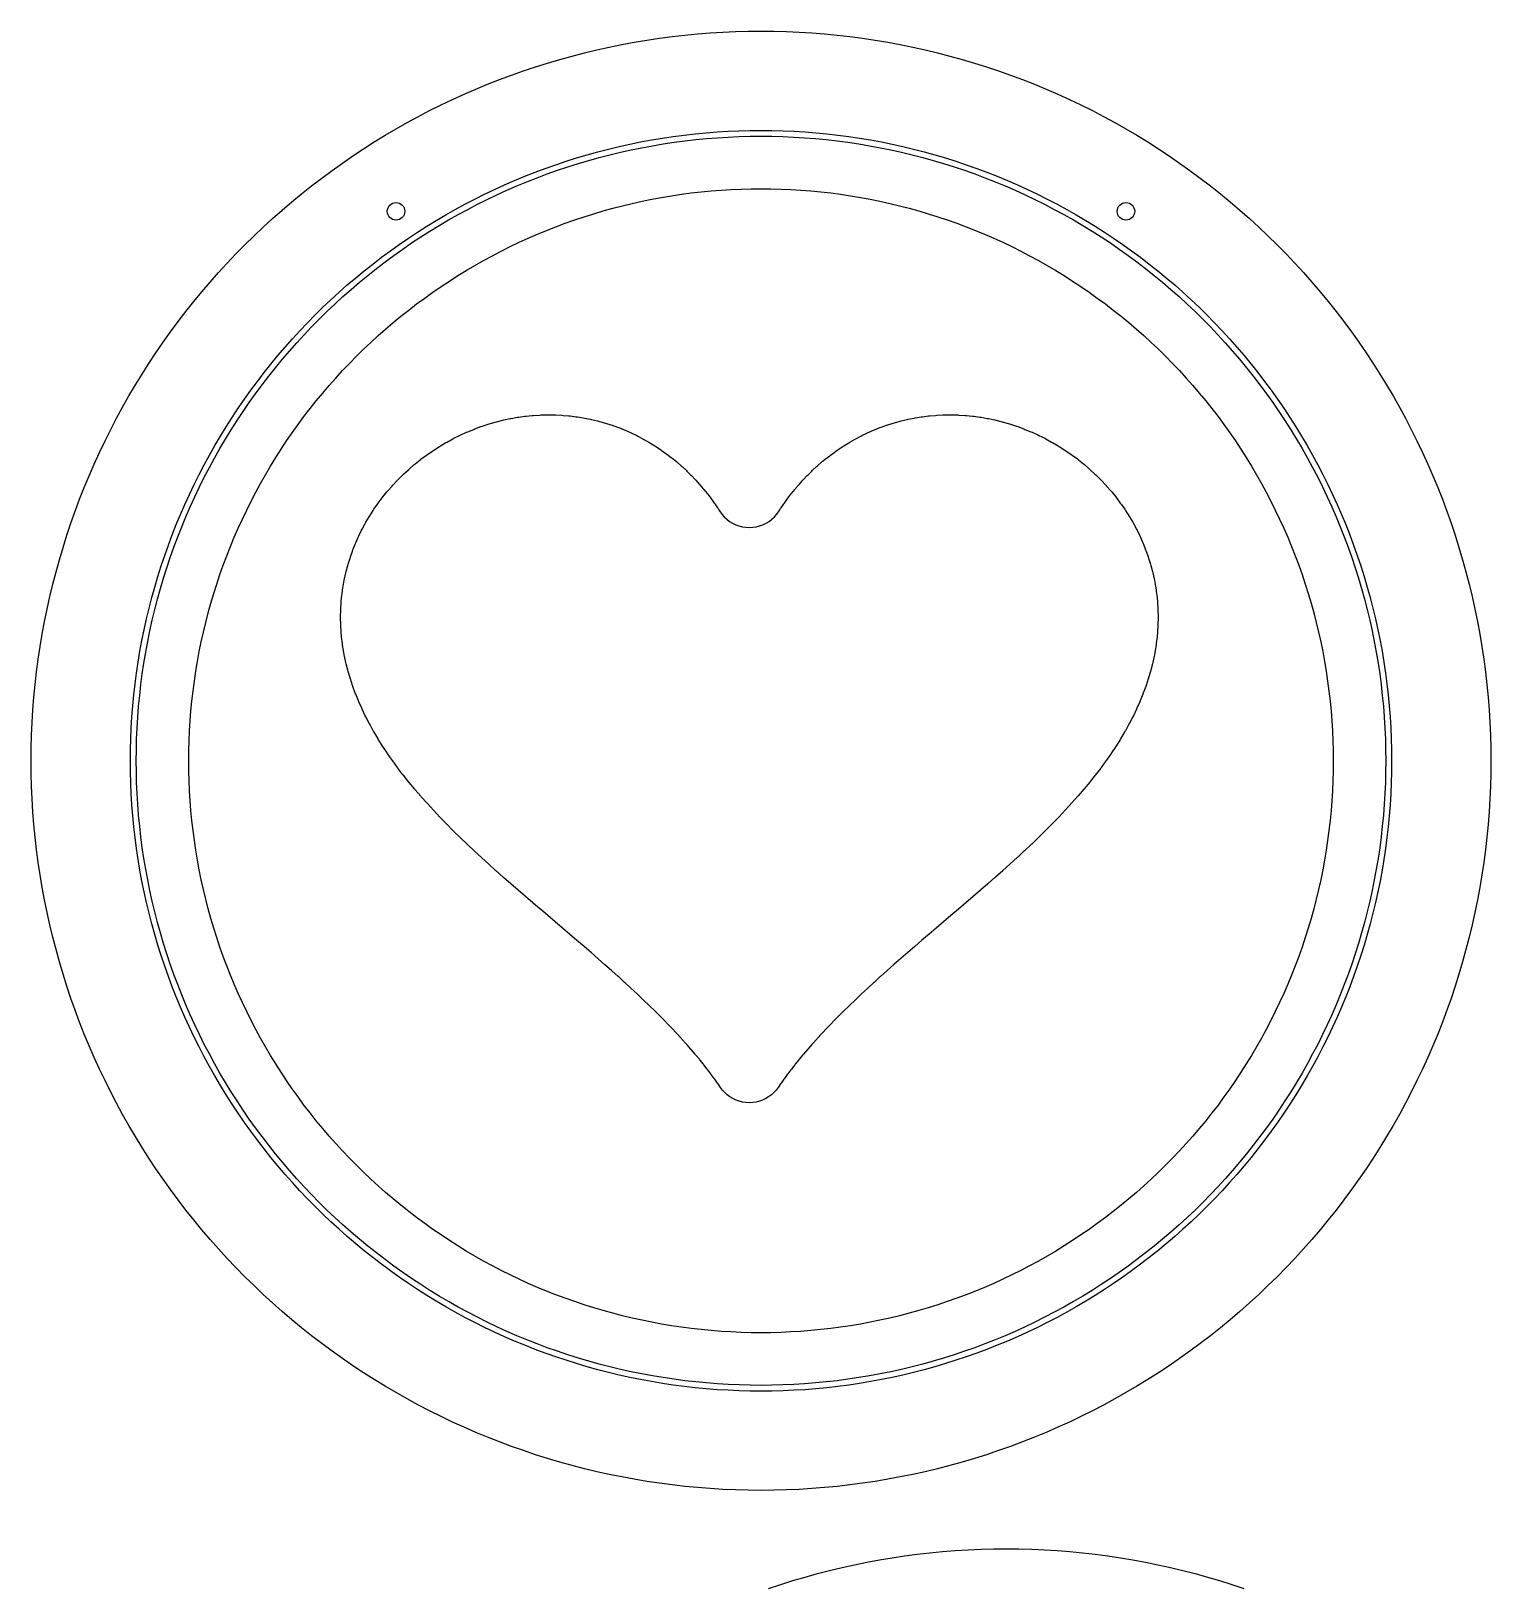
# Model space of a CAD drawing. Header units: metres. Extents: x 10 to 1210, y 10 to 2773.
# Drawn here: x 918 to 1168, y 1157.3 to 1424 of the extents above; entities that cross this region are included whole.
import ezdxf

# ---------------------------------------------------------------- set-up
doc = ezdxf.new("R2010")
doc.units = ezdxf.units.M
for name, color, linetype in [('ACIKLIK', 5, 'Continuous'), ('ASKI_DELIK', 6, 'Continuous'), ('CAM_SABLON', 4, 'Continuous'), ('DIS_KENAR_V91_Z3', 1, 'Continuous'), ('LAMBA_T4_Z4', 3, 'Continuous')]:
    doc.layers.add(name, color=color, linetype=linetype)

msp = doc.modelspace()

# ---------------------------------------------------------------- linework, layer by layer
at = {"layer": 'ACIKLIK'}
msp.add_lwpolyline([(1141, 1299), (1140.98, 1297.29), (1140.94, 1295.58), (1140.86, 1293.87), (1140.76, 1292.16), (1140.63, 1290.46), (1140.46, 1288.76), (1140.27, 1287.06), (1140.05, 1285.36), (1139.79, 1283.67), (1139.51, 1281.98), (1139.2, 1280.3), (1138.86, 1278.62), (1138.49, 1276.96), (1138.09, 1275.29), (1137.66, 1273.64), (1137.2, 1271.99), (1136.72, 1270.35), (1136.2, 1268.72), (1135.66, 1267.09), (1135.09, 1265.48), (1134.49, 1263.88), (1133.86, 1262.29), (1133.21, 1260.71), (1132.53, 1259.14), (1131.82, 1257.58), (1131.08, 1256.04), (1130.32, 1254.51), (1129.53, 1252.99), (1128.71, 1251.49), (1127.87, 1250), (1127, 1248.53), (1126.11, 1247.07), (1125.19, 1245.63), (1124.24, 1244.2), (1123.28, 1242.79), (1122.28, 1241.4), (1121.27, 1240.02), (1120.22, 1238.67), (1119.16, 1237.33), (1118.07, 1236.01), (1116.96, 1234.71), (1115.83, 1233.43), (1114.67, 1232.16), (1113.49, 1230.92), (1112.3, 1229.7), (1111.08, 1228.51), (1109.84, 1227.33), (1108.57, 1226.17), (1107.29, 1225.04), (1105.99, 1223.93), (1104.67, 1222.84), (1103.33, 1221.78), (1101.98, 1220.73), (1100.6, 1219.72), (1099.21, 1218.72), (1097.8, 1217.76), (1096.37, 1216.81), (1094.93, 1215.89), (1093.47, 1215), (1092, 1214.13), (1090.51, 1213.29), (1089.01, 1212.47), (1087.49, 1211.68), (1085.96, 1210.92), (1084.42, 1210.18), (1082.86, 1209.47), (1081.29, 1208.79), (1079.71, 1208.14), (1078.12, 1207.51), (1076.52, 1206.91), (1074.91, 1206.34), (1073.28, 1205.8), (1071.65, 1205.28), (1070.01, 1204.8), (1068.36, 1204.34), (1066.71, 1203.91), (1065.04, 1203.51), (1063.38, 1203.14), (1061.7, 1202.8), (1060.02, 1202.49), (1058.33, 1202.21), (1056.64, 1201.95), (1054.94, 1201.73), (1053.24, 1201.54), (1051.54, 1201.37), (1049.84, 1201.24), (1048.13, 1201.14), (1046.42, 1201.06), (1044.71, 1201.02), (1043, 1201), (1041.29, 1201.02), (1039.58, 1201.06), (1037.87, 1201.14), (1036.16, 1201.24), (1034.46, 1201.37), (1032.76, 1201.54), (1031.06, 1201.73), (1029.36, 1201.95), (1027.67, 1202.21), (1025.98, 1202.49), (1024.3, 1202.8), (1022.62, 1203.14), (1020.96, 1203.51), (1019.29, 1203.91), (1017.64, 1204.34), (1015.99, 1204.8), (1014.35, 1205.28), (1012.72, 1205.8), (1011.09, 1206.34), (1009.48, 1206.91), (1007.88, 1207.51), (1006.29, 1208.14), (1004.71, 1208.79), (1003.14, 1209.47), (1001.58, 1210.18), (1000.04, 1210.92), (998.51, 1211.68), (996.99, 1212.47), (995.49, 1213.29), (994, 1214.13), (992.53, 1215), (991.07, 1215.89), (989.63, 1216.81), (988.2, 1217.76), (986.79, 1218.72), (985.4, 1219.72), (984.02, 1220.73), (982.67, 1221.78), (981.33, 1222.84), (980.01, 1223.93), (978.71, 1225.04), (977.43, 1226.17), (976.16, 1227.33), (974.92, 1228.51), (973.7, 1229.7), (972.51, 1230.92), (971.33, 1232.16), (970.17, 1233.43), (969.04, 1234.71), (967.93, 1236.01), (966.84, 1237.33), (965.78, 1238.67), (964.73, 1240.02), (963.72, 1241.4), (962.72, 1242.79), (961.76, 1244.2), (960.81, 1245.63), (959.89, 1247.07), (959, 1248.53), (958.13, 1250), (957.29, 1251.49), (956.47, 1252.99), (955.68, 1254.51), (954.92, 1256.04), (954.18, 1257.58), (953.47, 1259.14), (952.79, 1260.71), (952.14, 1262.29), (951.51, 1263.88), (950.91, 1265.48), (950.34, 1267.09), (949.8, 1268.72), (949.28, 1270.35), (948.8, 1271.99), (948.34, 1273.64), (947.91, 1275.29), (947.51, 1276.96), (947.14, 1278.62), (946.8, 1280.3), (946.49, 1281.98), (946.21, 1283.67), (945.95, 1285.36), (945.73, 1287.06), (945.54, 1288.76), (945.37, 1290.46), (945.24, 1292.16), (945.14, 1293.87), (945.06, 1295.58), (945.02, 1297.29), (945, 1299), (945.02, 1300.71), (945.06, 1302.42), (945.14, 1304.13), (945.24, 1305.84), (945.37, 1307.54), (945.54, 1309.24), (945.73, 1310.94), (945.95, 1312.64), (946.21, 1314.33), (946.49, 1316.02), (946.8, 1317.7), (947.14, 1319.38), (947.51, 1321.04), (947.91, 1322.71), (948.34, 1324.36), (948.8, 1326.01), (949.28, 1327.65), (949.8, 1329.28), (950.34, 1330.91), (950.91, 1332.52), (951.51, 1334.12), (952.14, 1335.71), (952.79, 1337.29), (953.47, 1338.86), (954.18, 1340.42), (954.92, 1341.96), (955.68, 1343.49), (956.47, 1345.01), (957.29, 1346.51), (958.13, 1348), (959, 1349.47), (959.89, 1350.93), (960.81, 1352.37), (961.76, 1353.8), (962.72, 1355.21), (963.72, 1356.6), (964.73, 1357.98), (965.78, 1359.33), (966.84, 1360.67), (967.93, 1361.99), (969.04, 1363.29), (970.17, 1364.57), (971.33, 1365.84), (972.51, 1367.08), (973.7, 1368.3), (974.92, 1369.49), (976.16, 1370.67), (977.43, 1371.83), (978.71, 1372.96), (980.01, 1374.07), (981.33, 1375.16), (982.67, 1376.22), (984.02, 1377.27), (985.4, 1378.28), (986.79, 1379.28), (988.2, 1380.24), (989.63, 1381.19), (991.07, 1382.11), (992.53, 1383), (994, 1383.87), (995.49, 1384.71), (996.99, 1385.53), (998.51, 1386.32), (1000.04, 1387.08), (1001.58, 1387.82), (1003.14, 1388.53), (1004.71, 1389.21), (1006.29, 1389.86), (1007.88, 1390.49), (1009.48, 1391.09), (1011.09, 1391.66), (1012.72, 1392.2), (1014.35, 1392.72), (1015.99, 1393.2), (1017.64, 1393.66), (1019.29, 1394.09), (1020.96, 1394.49), (1022.62, 1394.86), (1024.3, 1395.2), (1025.98, 1395.51), (1027.67, 1395.79), (1029.36, 1396.05), (1031.06, 1396.27), (1032.76, 1396.46), (1034.46, 1396.63), (1036.16, 1396.76), (1037.87, 1396.86), (1039.58, 1396.94), (1041.29, 1396.98), (1043, 1397), (1044.71, 1396.98), (1046.42, 1396.94), (1048.13, 1396.86), (1049.84, 1396.76), (1051.54, 1396.63), (1053.24, 1396.46), (1054.94, 1396.27), (1056.64, 1396.05), (1058.33, 1395.79), (1060.02, 1395.51), (1061.7, 1395.2), (1063.38, 1394.86), (1065.04, 1394.49), (1066.71, 1394.09), (1068.36, 1393.66), (1070.01, 1393.2), (1071.65, 1392.72), (1073.28, 1392.2), (1074.91, 1391.66), (1076.52, 1391.09), (1078.12, 1390.49), (1079.71, 1389.86), (1081.29, 1389.21), (1082.86, 1388.53), (1084.42, 1387.82), (1085.96, 1387.08), (1087.49, 1386.32), (1089.01, 1385.53), (1090.51, 1384.71), (1092, 1383.87), (1093.47, 1383), (1094.93, 1382.11), (1096.37, 1381.19), (1097.8, 1380.24), (1099.21, 1379.28), (1100.6, 1378.28), (1101.98, 1377.27), (1103.33, 1376.22), (1104.67, 1375.16), (1105.99, 1374.07), (1107.29, 1372.96), (1108.57, 1371.83), (1109.84, 1370.67), (1111.08, 1369.49), (1112.3, 1368.3), (1113.49, 1367.08), (1114.67, 1365.84), (1115.83, 1364.57), (1116.96, 1363.29), (1118.07, 1361.99), (1119.16, 1360.67), (1120.22, 1359.33), (1121.27, 1357.98), (1122.28, 1356.6), (1123.28, 1355.21), (1124.24, 1353.8), (1125.19, 1352.37), (1126.11, 1350.93), (1127, 1349.47), (1127.87, 1348), (1128.71, 1346.51), (1129.53, 1345.01), (1130.32, 1343.49), (1131.08, 1341.96), (1131.82, 1340.42), (1132.53, 1338.86), (1133.21, 1337.29), (1133.86, 1335.71), (1134.49, 1334.12), (1135.09, 1332.52), (1135.66, 1330.91), (1136.2, 1329.28), (1136.72, 1327.65), (1137.2, 1326.01), (1137.66, 1324.36), (1138.09, 1322.71), (1138.49, 1321.04), (1138.86, 1319.38), (1139.2, 1317.7), (1139.51, 1316.02), (1139.79, 1314.33), (1140.05, 1312.64), (1140.27, 1310.94), (1140.46, 1309.24), (1140.63, 1307.54), (1140.76, 1305.84), (1140.86, 1304.13), (1140.94, 1302.42), (1140.98, 1300.71), (1141, 1299)], close=True, dxfattribs=at)
at = {"layer": 'ASKI_DELIK'}
for centre in [(980.5, 1393.14), (1105.5, 1393.14)]:
    msp.add_circle(centre, 1.5, dxfattribs=at)
at = {"layer": 'CAM_SABLON'}
msp.add_lwpolyline([(1150, 1299), (1149.98, 1297.13), (1149.93, 1295.27), (1149.85, 1293.4), (1149.74, 1291.54), (1149.59, 1289.67), (1149.41, 1287.82), (1149.2, 1285.96), (1148.96, 1284.11), (1148.68, 1282.26), (1148.37, 1280.42), (1148.03, 1278.58), (1147.66, 1276.75), (1147.26, 1274.93), (1146.82, 1273.11), (1146.35, 1271.31), (1145.85, 1269.51), (1145.32, 1267.72), (1144.76, 1265.94), (1144.17, 1264.16), (1143.55, 1262.4), (1142.89, 1260.65), (1142.21, 1258.92), (1141.49, 1257.19), (1140.75, 1255.48), (1139.97, 1253.78), (1139.17, 1252.09), (1138.34, 1250.42), (1137.47, 1248.77), (1136.58, 1247.13), (1135.66, 1245.5), (1134.72, 1243.89), (1133.74, 1242.3), (1132.74, 1240.72), (1131.71, 1239.17), (1130.65, 1237.63), (1129.56, 1236.11), (1128.45, 1234.61), (1127.32, 1233.12), (1126.15, 1231.66), (1124.97, 1230.22), (1123.75, 1228.8), (1122.52, 1227.4), (1121.25, 1226.03), (1119.97, 1224.67), (1118.66, 1223.34), (1117.33, 1222.03), (1115.97, 1220.75), (1114.6, 1219.48), (1113.2, 1218.25), (1111.78, 1217.03), (1110.34, 1215.85), (1108.88, 1214.68), (1107.39, 1213.55), (1105.89, 1212.44), (1104.37, 1211.35), (1102.83, 1210.29), (1101.28, 1209.26), (1099.7, 1208.26), (1098.11, 1207.28), (1096.5, 1206.34), (1094.87, 1205.42), (1093.23, 1204.53), (1091.58, 1203.66), (1089.91, 1202.83), (1088.22, 1202.03), (1086.52, 1201.25), (1084.81, 1200.51), (1083.08, 1199.79), (1081.35, 1199.11), (1079.6, 1198.45), (1077.84, 1197.83), (1076.06, 1197.24), (1074.28, 1196.68), (1072.49, 1196.15), (1070.69, 1195.65), (1068.89, 1195.18), (1067.07, 1194.74), (1065.25, 1194.34), (1063.42, 1193.97), (1061.58, 1193.63), (1059.74, 1193.32), (1057.89, 1193.04), (1056.04, 1192.8), (1054.18, 1192.59), (1052.33, 1192.41), (1050.46, 1192.26), (1048.6, 1192.15), (1046.73, 1192.07), (1044.87, 1192.02), (1043, 1192), (1041.13, 1192.02), (1039.27, 1192.07), (1037.4, 1192.15), (1035.54, 1192.26), (1033.67, 1192.41), (1031.82, 1192.59), (1029.96, 1192.8), (1028.11, 1193.04), (1026.26, 1193.32), (1024.42, 1193.63), (1022.58, 1193.97), (1020.75, 1194.34), (1018.93, 1194.74), (1017.11, 1195.18), (1015.31, 1195.65), (1013.51, 1196.15), (1011.72, 1196.68), (1009.94, 1197.24), (1008.16, 1197.83), (1006.4, 1198.45), (1004.65, 1199.11), (1002.92, 1199.79), (1001.19, 1200.51), (999.48, 1201.25), (997.78, 1202.03), (996.09, 1202.83), (994.42, 1203.66), (992.77, 1204.53), (991.13, 1205.42), (989.5, 1206.34), (987.89, 1207.28), (986.3, 1208.26), (984.72, 1209.26), (983.17, 1210.29), (981.63, 1211.35), (980.11, 1212.44), (978.61, 1213.55), (977.12, 1214.68), (975.66, 1215.85), (974.22, 1217.03), (972.8, 1218.25), (971.4, 1219.48), (970.03, 1220.75), (968.67, 1222.03), (967.34, 1223.34), (966.03, 1224.67), (964.75, 1226.03), (963.48, 1227.4), (962.25, 1228.8), (961.03, 1230.22), (959.85, 1231.66), (958.68, 1233.12), (957.55, 1234.61), (956.44, 1236.11), (955.35, 1237.63), (954.29, 1239.17), (953.26, 1240.72), (952.26, 1242.3), (951.28, 1243.89), (950.34, 1245.5), (949.42, 1247.13), (948.53, 1248.77), (947.66, 1250.42), (946.83, 1252.09), (946.03, 1253.78), (945.25, 1255.48), (944.51, 1257.19), (943.79, 1258.92), (943.11, 1260.65), (942.45, 1262.4), (941.83, 1264.16), (941.24, 1265.94), (940.68, 1267.72), (940.15, 1269.51), (939.65, 1271.31), (939.18, 1273.11), (938.74, 1274.93), (938.34, 1276.75), (937.97, 1278.58), (937.63, 1280.42), (937.32, 1282.26), (937.04, 1284.11), (936.8, 1285.96), (936.59, 1287.82), (936.41, 1289.67), (936.26, 1291.54), (936.15, 1293.4), (936.07, 1295.27), (936.02, 1297.13), (936, 1299), (936.02, 1300.87), (936.07, 1302.73), (936.15, 1304.6), (936.26, 1306.46), (936.41, 1308.33), (936.59, 1310.18), (936.8, 1312.04), (937.04, 1313.89), (937.32, 1315.74), (937.63, 1317.58), (937.97, 1319.42), (938.34, 1321.25), (938.74, 1323.07), (939.18, 1324.89), (939.65, 1326.69), (940.15, 1328.49), (940.68, 1330.28), (941.24, 1332.06), (941.83, 1333.84), (942.45, 1335.6), (943.11, 1337.35), (943.79, 1339.08), (944.51, 1340.81), (945.25, 1342.52), (946.03, 1344.22), (946.83, 1345.91), (947.66, 1347.58), (948.53, 1349.23), (949.42, 1350.87), (950.34, 1352.5), (951.28, 1354.11), (952.26, 1355.7), (953.26, 1357.28), (954.29, 1358.83), (955.35, 1360.37), (956.44, 1361.89), (957.55, 1363.39), (958.68, 1364.88), (959.85, 1366.34), (961.03, 1367.78), (962.25, 1369.2), (963.48, 1370.6), (964.75, 1371.97), (966.03, 1373.33), (967.34, 1374.66), (968.67, 1375.97), (970.03, 1377.25), (971.4, 1378.52), (972.8, 1379.75), (974.22, 1380.97), (975.66, 1382.15), (977.12, 1383.32), (978.61, 1384.45), (980.11, 1385.56), (981.63, 1386.65), (983.17, 1387.71), (984.72, 1388.74), (986.3, 1389.74), (987.89, 1390.72), (989.5, 1391.66), (991.13, 1392.58), (992.77, 1393.47), (994.42, 1394.34), (996.09, 1395.17), (997.78, 1395.97), (999.48, 1396.75), (1001.19, 1397.49), (1002.92, 1398.21), (1004.65, 1398.89), (1006.4, 1399.55), (1008.16, 1400.17), (1009.94, 1400.76), (1011.72, 1401.32), (1013.51, 1401.85), (1015.31, 1402.35), (1017.11, 1402.82), (1018.93, 1403.26), (1020.75, 1403.66), (1022.58, 1404.03), (1024.42, 1404.37), (1026.26, 1404.68), (1028.11, 1404.96), (1029.96, 1405.2), (1031.82, 1405.41), (1033.67, 1405.59), (1035.54, 1405.74), (1037.4, 1405.85), (1039.27, 1405.93), (1041.13, 1405.98), (1043, 1406), (1044.87, 1405.98), (1046.73, 1405.93), (1048.6, 1405.85), (1050.46, 1405.74), (1052.33, 1405.59), (1054.18, 1405.41), (1056.04, 1405.2), (1057.89, 1404.96), (1059.74, 1404.68), (1061.58, 1404.37), (1063.42, 1404.03), (1065.25, 1403.66), (1067.07, 1403.26), (1068.89, 1402.82), (1070.69, 1402.35), (1072.49, 1401.85), (1074.28, 1401.32), (1076.06, 1400.76), (1077.84, 1400.17), (1079.6, 1399.55), (1081.35, 1398.89), (1083.08, 1398.21), (1084.81, 1397.49), (1086.52, 1396.75), (1088.22, 1395.97), (1089.91, 1395.17), (1091.58, 1394.34), (1093.23, 1393.47), (1094.87, 1392.58), (1096.5, 1391.66), (1098.11, 1390.72), (1099.7, 1389.74), (1101.28, 1388.74), (1102.83, 1387.71), (1104.37, 1386.65), (1105.89, 1385.56), (1107.39, 1384.45), (1108.88, 1383.32), (1110.34, 1382.15), (1111.78, 1380.97), (1113.2, 1379.75), (1114.6, 1378.52), (1115.97, 1377.25), (1117.33, 1375.97), (1118.66, 1374.66), (1119.97, 1373.33), (1121.25, 1371.97), (1122.52, 1370.6), (1123.75, 1369.2), (1124.97, 1367.78), (1126.15, 1366.34), (1127.32, 1364.88), (1128.45, 1363.39), (1129.56, 1361.89), (1130.65, 1360.37), (1131.71, 1358.83), (1132.74, 1357.28), (1133.74, 1355.7), (1134.72, 1354.11), (1135.66, 1352.5), (1136.58, 1350.87), (1137.47, 1349.23), (1138.34, 1347.58), (1139.17, 1345.91), (1139.97, 1344.22), (1140.75, 1342.52), (1141.49, 1340.81), (1142.21, 1339.08), (1142.89, 1337.35), (1143.55, 1335.6), (1144.17, 1333.84), (1144.76, 1332.06), (1145.32, 1330.28), (1145.85, 1328.49), (1146.35, 1326.69), (1146.82, 1324.89), (1147.26, 1323.07), (1147.66, 1321.25), (1148.03, 1319.42), (1148.37, 1317.58), (1148.68, 1315.74), (1148.96, 1313.89), (1149.2, 1312.04), (1149.41, 1310.18), (1149.59, 1308.33), (1149.74, 1306.46), (1149.85, 1304.6), (1149.93, 1302.73), (1149.98, 1300.87), (1150, 1299)], close=True, dxfattribs=at)
at = {"layer": 'DIS_KENAR_V91_Z3'}
for points in [[(1168, 1299), (1167.98, 1296.82), (1167.92, 1294.64), (1167.83, 1292.46), (1167.7, 1290.28), (1167.52, 1288.11), (1167.32, 1285.93), (1167.07, 1283.77), (1166.78, 1281.6), (1166.46, 1279.45), (1166.1, 1277.29), (1165.7, 1275.15), (1165.27, 1273.01), (1164.8, 1270.88), (1164.29, 1268.76), (1163.74, 1266.65), (1163.16, 1264.55), (1162.54, 1262.45), (1161.88, 1260.37), (1161.19, 1258.3), (1160.46, 1256.25), (1159.7, 1254.2), (1158.9, 1252.17), (1158.06, 1250.16), (1157.19, 1248.16), (1156.29, 1246.17), (1155.35, 1244.2), (1154.38, 1242.25), (1153.37, 1240.32), (1152.33, 1238.4), (1151.25, 1236.5), (1150.15, 1234.62), (1149.01, 1232.76), (1147.83, 1230.92), (1146.63, 1229.1), (1145.39, 1227.3), (1144.13, 1225.53), (1142.83, 1223.77), (1141.5, 1222.04), (1140.14, 1220.33), (1138.76, 1218.65), (1137.34, 1216.99), (1135.89, 1215.36), (1134.42, 1213.75), (1132.92, 1212.17), (1131.39, 1210.61), (1129.83, 1209.08), (1128.25, 1207.58), (1126.64, 1206.11), (1125.01, 1204.66), (1123.35, 1203.24), (1121.67, 1201.86), (1119.96, 1200.5), (1118.23, 1199.17), (1116.47, 1197.87), (1114.7, 1196.61), (1112.9, 1195.37), (1111.08, 1194.17), (1109.24, 1192.99), (1107.38, 1191.85), (1105.5, 1190.75), (1103.6, 1189.67), (1101.68, 1188.63), (1099.75, 1187.62), (1097.8, 1186.65), (1095.83, 1185.71), (1093.84, 1184.81), (1091.84, 1183.94), (1089.83, 1183.1), (1087.8, 1182.3), (1085.75, 1181.54), (1083.7, 1180.81), (1081.63, 1180.12), (1079.55, 1179.46), (1077.45, 1178.84), (1075.35, 1178.26), (1073.24, 1177.71), (1071.12, 1177.2), (1068.99, 1176.73), (1066.85, 1176.3), (1064.71, 1175.9), (1062.55, 1175.54), (1060.4, 1175.22), (1058.23, 1174.93), (1056.07, 1174.68), (1053.89, 1174.48), (1051.72, 1174.3), (1049.54, 1174.17), (1047.36, 1174.08), (1045.18, 1174.02), (1043, 1174), (1040.82, 1174.02), (1038.64, 1174.08), (1036.46, 1174.17), (1034.28, 1174.3), (1032.11, 1174.48), (1029.93, 1174.68), (1027.77, 1174.93), (1025.6, 1175.22), (1023.45, 1175.54), (1021.29, 1175.9), (1019.15, 1176.3), (1017.01, 1176.73), (1014.88, 1177.2), (1012.76, 1177.71), (1010.65, 1178.26), (1008.55, 1178.84), (1006.45, 1179.46), (1004.37, 1180.12), (1002.3, 1180.81), (1000.25, 1181.54), (998.2, 1182.3), (996.17, 1183.1), (994.16, 1183.94), (992.16, 1184.81), (990.17, 1185.71), (988.2, 1186.65), (986.25, 1187.62), (984.32, 1188.63), (982.4, 1189.67), (980.5, 1190.75), (978.62, 1191.85), (976.76, 1192.99), (974.92, 1194.17), (973.1, 1195.37), (971.3, 1196.61), (969.53, 1197.87), (967.77, 1199.17), (966.04, 1200.5), (964.33, 1201.86), (962.65, 1203.24), (960.99, 1204.66), (959.36, 1206.11), (957.75, 1207.58), (956.17, 1209.08), (954.61, 1210.61), (953.08, 1212.17), (951.58, 1213.75), (950.11, 1215.36), (948.66, 1216.99), (947.24, 1218.65), (945.86, 1220.33), (944.5, 1222.04), (943.17, 1223.77), (941.87, 1225.53), (940.61, 1227.3), (939.37, 1229.1), (938.17, 1230.92), (936.99, 1232.76), (935.85, 1234.62), (934.75, 1236.5), (933.67, 1238.4), (932.63, 1240.32), (931.62, 1242.25), (930.65, 1244.2), (929.71, 1246.17), (928.81, 1248.16), (927.94, 1250.16), (927.1, 1252.17), (926.3, 1254.2), (925.54, 1256.25), (924.81, 1258.3), (924.12, 1260.37), (923.46, 1262.45), (922.84, 1264.55), (922.26, 1266.65), (921.71, 1268.76), (921.2, 1270.88), (920.73, 1273.01), (920.3, 1275.15), (919.9, 1277.29), (919.54, 1279.45), (919.22, 1281.6), (918.93, 1283.77), (918.68, 1285.93), (918.48, 1288.11), (918.3, 1290.28), (918.17, 1292.46), (918.08, 1294.64), (918.02, 1296.82), (918, 1299), (918.02, 1301.18), (918.08, 1303.36), (918.17, 1305.54), (918.3, 1307.72), (918.48, 1309.89), (918.68, 1312.07), (918.93, 1314.23), (919.22, 1316.4), (919.54, 1318.55), (919.9, 1320.71), (920.3, 1322.85), (920.73, 1324.99), (921.2, 1327.12), (921.71, 1329.24), (922.26, 1331.35), (922.84, 1333.45), (923.46, 1335.55), (924.12, 1337.63), (924.81, 1339.7), (925.54, 1341.75), (926.3, 1343.8), (927.1, 1345.83), (927.94, 1347.84), (928.81, 1349.84), (929.71, 1351.83), (930.65, 1353.8), (931.62, 1355.75), (932.63, 1357.68), (933.67, 1359.6), (934.75, 1361.5), (935.85, 1363.38), (936.99, 1365.24), (938.17, 1367.08), (939.37, 1368.9), (940.61, 1370.7), (941.87, 1372.47), (943.17, 1374.23), (944.5, 1375.96), (945.86, 1377.67), (947.24, 1379.35), (948.66, 1381.01), (950.11, 1382.64), (951.58, 1384.25), (953.08, 1385.83), (954.61, 1387.39), (956.17, 1388.92), (957.75, 1390.42), (959.36, 1391.89), (960.99, 1393.34), (962.65, 1394.76), (964.33, 1396.14), (966.04, 1397.5), (967.77, 1398.83), (969.53, 1400.13), (971.3, 1401.39), (973.1, 1402.63), (974.92, 1403.83), (976.76, 1405.01), (978.62, 1406.15), (980.5, 1407.25), (982.4, 1408.33), (984.32, 1409.37), (986.25, 1410.38), (988.2, 1411.35), (990.17, 1412.29), (992.16, 1413.19), (994.16, 1414.06), (996.17, 1414.9), (998.2, 1415.7), (1000.25, 1416.46), (1002.3, 1417.19), (1004.37, 1417.88), (1006.45, 1418.54), (1008.55, 1419.16), (1010.65, 1419.74), (1012.76, 1420.29), (1014.88, 1420.8), (1017.01, 1421.27), (1019.15, 1421.7), (1021.29, 1422.1), (1023.45, 1422.46), (1025.6, 1422.78), (1027.77, 1423.07), (1029.93, 1423.32), (1032.11, 1423.52), (1034.28, 1423.7), (1036.46, 1423.83), (1038.64, 1423.92), (1040.82, 1423.98), (1043, 1424), (1045.18, 1423.98), (1047.36, 1423.92), (1049.54, 1423.83), (1051.72, 1423.7), (1053.89, 1423.52), (1056.07, 1423.32), (1058.23, 1423.07), (1060.4, 1422.78), (1062.55, 1422.46), (1064.71, 1422.1), (1066.85, 1421.7), (1068.99, 1421.27), (1071.12, 1420.8), (1073.24, 1420.29), (1075.35, 1419.74), (1077.45, 1419.16), (1079.55, 1418.54), (1081.63, 1417.88), (1083.7, 1417.19), (1085.75, 1416.46), (1087.8, 1415.7), (1089.83, 1414.9), (1091.84, 1414.06), (1093.84, 1413.19), (1095.83, 1412.29), (1097.8, 1411.35), (1099.75, 1410.38), (1101.68, 1409.37), (1103.6, 1408.33), (1105.5, 1407.25), (1107.38, 1406.15), (1109.24, 1405.01), (1111.08, 1403.83), (1112.9, 1402.63), (1114.7, 1401.39), (1116.47, 1400.13), (1118.23, 1398.83), (1119.96, 1397.5), (1121.67, 1396.14), (1123.35, 1394.76), (1125.01, 1393.34), (1126.64, 1391.89), (1128.25, 1390.42), (1129.83, 1388.92), (1131.39, 1387.39), (1132.92, 1385.83), (1134.42, 1384.25), (1135.89, 1382.64), (1137.34, 1381.01), (1138.76, 1379.35), (1140.14, 1377.67), (1141.5, 1375.96), (1142.83, 1374.23), (1144.13, 1372.47), (1145.39, 1370.7), (1146.63, 1368.9), (1147.83, 1367.08), (1149.01, 1365.24), (1150.15, 1363.38), (1151.25, 1361.5), (1152.33, 1359.6), (1153.37, 1357.68), (1154.38, 1355.75), (1155.35, 1353.8), (1156.29, 1351.83), (1157.19, 1349.84), (1158.06, 1347.84), (1158.9, 1345.83), (1159.7, 1343.8), (1160.46, 1341.75), (1161.19, 1339.7), (1161.88, 1337.63), (1162.54, 1335.55), (1163.16, 1333.45), (1163.74, 1331.35), (1164.29, 1329.24), (1164.8, 1327.12), (1165.27, 1324.99), (1165.7, 1322.85), (1166.1, 1320.71), (1166.46, 1318.55), (1166.78, 1316.4), (1167.07, 1314.23), (1167.32, 1312.07), (1167.52, 1309.89), (1167.7, 1307.72), (1167.83, 1305.54), (1167.92, 1303.36), (1167.98, 1301.18), (1168, 1299)], [(981.76, 1296.52), (981.68, 1296.62), (980.82, 1297.75), (980.75, 1297.85), (979.92, 1298.98), (979.84, 1299.09), (979.05, 1300.22), (978.97, 1300.34), (978.22, 1301.47), (978.14, 1301.6), (977.43, 1302.73), (977.35, 1302.86), (976.69, 1303.99), (976.6, 1304.14), (975.98, 1305.27), (975.9, 1305.42), (975.31, 1306.54), (975.23, 1306.7), (974.69, 1307.83), (974.62, 1307.99), (974.12, 1309.12), (974.04, 1309.29), (973.59, 1310.41), (973.52, 1310.59), (973.11, 1311.71), (973.04, 1311.9), (972.68, 1313.01), (972.61, 1313.21), (972.29, 1314.32), (972.23, 1314.52), (971.95, 1315.63), (971.9, 1315.84), (971.67, 1316.94), (971.63, 1317.16), (971.43, 1318.25), (971.4, 1318.47), (971.25, 1319.56), (971.22, 1319.79), (971.12, 1320.87), (971.1, 1321.1), (971.03, 1322.18), (971.02, 1322.42), (971, 1323.49), (971, 1323.72), (971.02, 1324.79), (971.03, 1325.03), (971.1, 1326.09), (971.12, 1326.33), (971.22, 1327.38), (971.25, 1327.62), (971.4, 1328.66), (971.44, 1328.9), (971.62, 1329.94), (971.67, 1330.17), (971.9, 1331.2), (971.96, 1331.43), (972.23, 1332.46), (972.3, 1332.68), (972.61, 1333.7), (972.68, 1333.92), (973.04, 1334.92), (973.12, 1335.14), (973.51, 1336.13), (973.6, 1336.35), (974.03, 1337.32), (974.13, 1337.53), (974.6, 1338.5), (974.71, 1338.7), (975.22, 1339.65), (975.33, 1339.85), (975.88, 1340.78), (976, 1340.97), (976.58, 1341.89), (976.71, 1342.08), (977.33, 1342.97), (977.46, 1343.15), (978.12, 1344.03), (978.25, 1344.2), (978.94, 1345.06), (979.08, 1345.23), (979.81, 1346.06), (979.95, 1346.22), (980.71, 1347.03), (980.86, 1347.18), (981.65, 1347.96), (981.8, 1348.11), (982.62, 1348.87), (982.78, 1349.01), (983.62, 1349.73), (983.78, 1349.87), (984.65, 1350.57), (984.82, 1350.7), (985.71, 1351.36), (985.89, 1351.48), (986.8, 1352.12), (986.98, 1352.23), (987.92, 1352.83), (988.1, 1352.94), (989.05, 1353.51), (989.24, 1353.61), (990.21, 1354.14), (990.4, 1354.24), (991.39, 1354.73), (991.58, 1354.82), (992.58, 1355.28), (992.78, 1355.36), (993.8, 1355.78), (994, 1355.86), (995.02, 1356.24), (995.22, 1356.31), (996.26, 1356.65), (996.46, 1356.72), (997.5, 1357.02), (997.72, 1357.08), (998.76, 1357.34), (998.97, 1357.39), (1000.02, 1357.61), (1000.24, 1357.65), (1001.29, 1357.84), (1001.5, 1357.87), (1002.56, 1358.01), (1002.78, 1358.04), (1003.82, 1358.15), (1004.05, 1358.16), (1005.09, 1358.23), (1005.31, 1358.24), (1006.36, 1358.27), (1006.58, 1358.27), (1007.61, 1358.26), (1007.84, 1358.25), (1008.87, 1358.2), (1009.09, 1358.18), (1010.11, 1358.1), (1010.33, 1358.07), (1011.35, 1357.95), (1011.57, 1357.92), (1012.57, 1357.75), (1012.79, 1357.71), (1013.78, 1357.52), (1013.99, 1357.47), (1014.97, 1357.24), (1015.18, 1357.18), (1016.15, 1356.91), (1016.36, 1356.85), (1017.3, 1356.55), (1017.51, 1356.48), (1018.44, 1356.15), (1018.65, 1356.07), (1019.56, 1355.7), (1019.76, 1355.62), (1020.66, 1355.23), (1020.85, 1355.14), (1021.73, 1354.71), (1021.92, 1354.62), (1022.78, 1354.16), (1022.96, 1354.06), (1023.8, 1353.58), (1023.98, 1353.48), (1024.8, 1352.97), (1024.97, 1352.86), (1025.77, 1352.33), (1025.93, 1352.21), (1026.71, 1351.66), (1026.86, 1351.54), (1027.62, 1350.97), (1027.77, 1350.85), (1028.5, 1350.25), (1028.64, 1350.13), (1029.35, 1349.51), (1029.48, 1349.39), (1030.16, 1348.76), (1030.3, 1348.63), (1030.95, 1347.99), (1031.08, 1347.86), (1031.71, 1347.2), (1031.83, 1347.08), (1032.43, 1346.41), (1032.54, 1346.28), (1033.12, 1345.6), (1033.23, 1345.47), (1033.78, 1344.79), (1033.88, 1344.66), (1034.4, 1343.97), (1034.5, 1343.84), (1034.99, 1343.15), (1035.08, 1343.02), (1035.55, 1342.33), (1035.64, 1342.2), (1035.87, 1341.84), (1036.31, 1341.23), (1036.7, 1340.78), (1037.14, 1340.37), (1037.62, 1340.01), (1038.13, 1339.7), (1038.67, 1339.44), (1039.23, 1339.23), (1039.81, 1339.09), (1040.4, 1339), (1041, 1338.97), (1041.6, 1339), (1042.19, 1339.09), (1042.77, 1339.23), (1043.33, 1339.44), (1043.87, 1339.7), (1044.38, 1340.01), (1044.86, 1340.37), (1045.3, 1340.78), (1045.69, 1341.23), (1046.13, 1341.84), (1046.36, 1342.2), (1046.45, 1342.33), (1046.92, 1343.02), (1047.01, 1343.15), (1047.5, 1343.84), (1047.6, 1343.97), (1048.12, 1344.66), (1048.22, 1344.79), (1048.77, 1345.47), (1048.88, 1345.6), (1049.46, 1346.28), (1049.57, 1346.41), (1050.17, 1347.08), (1050.29, 1347.2), (1050.92, 1347.86), (1051.05, 1347.99), (1051.7, 1348.63), (1051.84, 1348.76), (1052.52, 1349.39), (1052.65, 1349.51), (1053.36, 1350.13), (1053.5, 1350.25), (1054.23, 1350.85), (1054.38, 1350.97), (1055.14, 1351.54), (1055.29, 1351.66), (1056.07, 1352.21), (1056.23, 1352.33), (1057.03, 1352.86), (1057.2, 1352.97), (1058.02, 1353.48), (1058.2, 1353.58), (1059.04, 1354.06), (1059.22, 1354.16), (1060.08, 1354.62), (1060.27, 1354.71), (1061.15, 1355.14), (1061.34, 1355.23), (1062.24, 1355.62), (1062.44, 1355.7), (1063.35, 1356.07), (1063.56, 1356.15), (1064.49, 1356.48), (1064.7, 1356.55), (1065.64, 1356.85), (1065.85, 1356.91), (1066.82, 1357.18), (1067.03, 1357.24), (1068.01, 1357.47), (1068.22, 1357.52), (1069.21, 1357.71), (1069.43, 1357.75), (1070.43, 1357.92), (1070.65, 1357.95), (1071.67, 1358.07), (1071.89, 1358.1), (1072.91, 1358.18), (1073.13, 1358.2), (1074.16, 1358.25), (1074.39, 1358.26), (1075.42, 1358.27), (1075.64, 1358.27), (1076.69, 1358.24), (1076.91, 1358.23), (1077.95, 1358.16), (1078.18, 1358.15), (1079.23, 1358.04), (1079.44, 1358.01), (1080.5, 1357.87), (1080.71, 1357.84), (1081.76, 1357.65), (1081.98, 1357.61), (1083.03, 1357.39), (1083.24, 1357.34), (1084.28, 1357.08), (1084.5, 1357.02), (1085.54, 1356.72), (1085.74, 1356.65), (1086.78, 1356.31), (1086.98, 1356.24), (1088, 1355.86), (1088.2, 1355.78), (1089.22, 1355.36), (1089.42, 1355.28), (1090.42, 1354.82), (1090.61, 1354.73), (1091.6, 1354.24), (1091.79, 1354.14), (1092.76, 1353.61), (1092.95, 1353.51), (1093.9, 1352.94), (1094.08, 1352.83), (1095.02, 1352.23), (1095.2, 1352.12), (1096.11, 1351.48), (1096.29, 1351.36), (1097.18, 1350.7), (1097.35, 1350.57), (1098.22, 1349.87), (1098.38, 1349.73), (1099.22, 1349.01), (1099.38, 1348.87), (1100.2, 1348.11), (1100.35, 1347.96), (1101.14, 1347.18), (1101.29, 1347.03), (1102.05, 1346.22), (1102.19, 1346.06), (1102.92, 1345.23), (1103.06, 1345.06), (1103.75, 1344.2), (1103.88, 1344.03), (1104.54, 1343.15), (1104.67, 1342.97), (1105.29, 1342.08), (1105.42, 1341.89), (1106, 1340.97), (1106.12, 1340.78), (1106.67, 1339.85), (1106.78, 1339.65), (1107.29, 1338.7), (1107.4, 1338.5), (1107.87, 1337.53), (1107.97, 1337.32), (1108.4, 1336.35), (1108.49, 1336.13), (1108.88, 1335.14), (1108.96, 1334.92), (1109.32, 1333.92), (1109.39, 1333.7), (1109.7, 1332.68), (1109.77, 1332.46), (1110.04, 1331.43), (1110.1, 1331.2), (1110.33, 1330.17), (1110.38, 1329.94), (1110.56, 1328.9), (1110.6, 1328.66), (1110.75, 1327.62), (1110.78, 1327.38), (1110.88, 1326.33), (1110.9, 1326.09), (1110.97, 1325.03), (1110.98, 1324.79), (1111, 1323.72), (1111, 1323.49), (1110.98, 1322.42), (1110.97, 1322.18), (1110.9, 1321.1), (1110.88, 1320.87), (1110.78, 1319.79), (1110.75, 1319.56), (1110.6, 1318.47), (1110.57, 1318.25), (1110.37, 1317.16), (1110.33, 1316.94), (1110.1, 1315.84), (1110.05, 1315.63), (1109.77, 1314.52), (1109.71, 1314.32), (1109.39, 1313.21), (1109.32, 1313.01), (1108.96, 1311.9), (1108.89, 1311.71), (1108.48, 1310.59), (1108.41, 1310.41), (1107.96, 1309.29), (1107.88, 1309.12), (1107.38, 1307.99), (1107.31, 1307.83), (1106.77, 1306.7), (1106.69, 1306.54), (1106.1, 1305.42), (1106.02, 1305.27), (1105.4, 1304.14), (1105.31, 1303.99), (1104.65, 1302.86), (1104.57, 1302.73), (1103.86, 1301.6), (1103.78, 1301.47), (1103.03, 1300.34), (1102.95, 1300.22), (1102.16, 1299.09), (1102.08, 1298.98), (1101.25, 1297.85), (1101.18, 1297.75), (1100.31, 1296.61), (1100.24, 1296.52), (1099.37, 1295.43), (1099.3, 1295.34), (1098.37, 1294.21), (1098.3, 1294.13), (1097.33, 1293), (1097.26, 1292.92), (1096.26, 1291.79), (1096.2, 1291.72), (1095.17, 1290.6), (1095.11, 1290.53), (1094.05, 1289.41), (1093.99, 1289.35), (1092.91, 1288.23), (1092.85, 1288.18), (1091.74, 1287.06), (1091.69, 1287.01), (1090.56, 1285.9), (1090.51, 1285.85), (1089.36, 1284.74), (1089.32, 1284.7), (1088.14, 1283.59), (1088.1, 1283.56), (1086.91, 1282.45), (1086.88, 1282.42), (1085.67, 1281.32), (1085.64, 1281.29), (1084.42, 1280.19), (1084.39, 1280.17), (1083.16, 1279.07), (1083.13, 1279.05), (1081.89, 1277.96), (1081.87, 1277.94), (1080.62, 1276.85), (1080.6, 1276.84), (1079.35, 1275.75), (1079.33, 1275.74), (1078.08, 1274.66), (1078.07, 1274.65), (1076.8, 1273.57), (1076.8, 1273.57), (1075.54, 1272.49), (1074.27, 1271.42), (1073.02, 1270.35), (1071.78, 1269.3), (1070.55, 1268.24), (1069.34, 1267.2), (1068.13, 1266.16), (1066.94, 1265.12), (1065.77, 1264.1), (1064.61, 1263.07), (1064.57, 1263.04), (1063.47, 1262.05), (1063.43, 1262.02), (1062.36, 1261.04), (1062.32, 1261), (1061.27, 1260.04), (1061.22, 1260), (1060.2, 1259.05), (1060.15, 1259), (1059.16, 1258.06), (1059.1, 1258.01), (1058.14, 1257.08), (1058.08, 1257.03), (1057.15, 1256.11), (1057.09, 1256.05), (1056.18, 1255.15), (1056.12, 1255.09), (1055.25, 1254.2), (1055.18, 1254.13), (1054.34, 1253.26), (1054.27, 1253.19), (1053.47, 1252.33), (1053.4, 1252.25), (1052.62, 1251.41), (1052.55, 1251.33), (1051.81, 1250.51), (1051.73, 1250.42), (1051.02, 1249.61), (1050.95, 1249.52), (1050.27, 1248.73), (1050.19, 1248.63), (1049.55, 1247.86), (1049.47, 1247.76), (1048.87, 1247.01), (1048.79, 1246.9), (1048.21, 1246.17), (1048.13, 1246.06), (1047.59, 1245.35), (1047.51, 1245.24), (1047, 1244.54), (1046.92, 1244.43), (1046.45, 1243.76), (1046.36, 1243.63), (1045.96, 1243.04), (1045.61, 1242.58), (1045.21, 1242.15), (1044.78, 1241.76), (1044.31, 1241.41), (1043.81, 1241.12), (1043.28, 1240.87), (1042.73, 1240.67), (1042.16, 1240.53), (1041.58, 1240.45), (1041, 1240.42), (1040.42, 1240.45), (1039.84, 1240.53), (1039.27, 1240.67), (1038.72, 1240.87), (1038.19, 1241.12), (1037.69, 1241.41), (1037.22, 1241.76), (1036.79, 1242.15), (1036.39, 1242.58), (1036.04, 1243.04), (1035.64, 1243.63), (1035.55, 1243.76), (1035.08, 1244.43), (1035, 1244.54), (1034.49, 1245.24), (1034.41, 1245.35), (1033.87, 1246.06), (1033.79, 1246.17), (1033.21, 1246.9), (1033.13, 1247.01), (1032.53, 1247.76), (1032.45, 1247.86), (1031.81, 1248.63), (1031.73, 1248.73), (1031.05, 1249.52), (1030.98, 1249.61), (1030.27, 1250.42), (1030.19, 1250.51), (1029.45, 1251.33), (1029.38, 1251.41), (1028.6, 1252.25), (1028.53, 1252.33), (1027.73, 1253.19), (1027.66, 1253.26), (1026.82, 1254.13), (1026.75, 1254.2), (1025.88, 1255.09), (1025.82, 1255.15), (1024.91, 1256.05), (1024.85, 1256.11), (1023.92, 1257.03), (1023.86, 1257.08), (1022.9, 1258.01), (1022.84, 1258.06), (1021.85, 1259), (1021.8, 1259.05), (1020.78, 1260), (1020.73, 1260.04), (1019.68, 1261), (1019.64, 1261.04), (1018.57, 1262.02), (1018.53, 1262.05), (1017.43, 1263.04), (1017.39, 1263.07), (1016.27, 1264.06), (1015.09, 1265.09), (1013.9, 1266.13), (1012.69, 1267.18), (1011.47, 1268.23), (1010.23, 1269.29), (1008.98, 1270.35), (1007.73, 1271.42), (1006.47, 1272.49), (1005.21, 1273.56), (1005.2, 1273.57), (1003.94, 1274.64), (1003.93, 1274.65), (1002.68, 1275.73), (1002.66, 1275.74), (1001.41, 1276.83), (1001.4, 1276.84), (1000.15, 1277.93), (1000.13, 1277.94), (998.89, 1279.03), (998.87, 1279.05), (997.64, 1280.14), (997.61, 1280.17), (996.39, 1281.26), (996.36, 1281.29), (995.16, 1282.39), (995.12, 1282.42), (993.93, 1283.52), (993.89, 1283.56), (992.72, 1284.66), (992.68, 1284.7), (991.53, 1285.81), (991.48, 1285.85), (990.35, 1286.96), (990.3, 1287.01), (989.2, 1288.13), (989.14, 1288.18), (988.06, 1289.29), (988, 1289.35), (986.95, 1290.47), (986.89, 1290.54), (985.86, 1291.66), (985.8, 1291.73), (984.8, 1292.85), (984.73, 1292.93), (983.77, 1294.05), (983.7, 1294.13), (982.77, 1295.26), (982.69, 1295.35), (981.76, 1296.52)]]:
    msp.add_lwpolyline(points, close=True, dxfattribs=at)
msp.add_lwpolyline([(1044.3, 1157.19), (1046.37, 1157.88), (1048.45, 1158.54), (1050.55, 1159.16), (1052.65, 1159.74), (1054.76, 1160.29), (1056.88, 1160.8), (1059.01, 1161.27), (1061.15, 1161.7), (1063.29, 1162.1), (1065.45, 1162.46), (1067.6, 1162.78), (1069.77, 1163.07), (1071.93, 1163.32), (1074.11, 1163.52), (1076.28, 1163.7), (1078.46, 1163.83), (1080.64, 1163.92), (1082.82, 1163.98), (1085, 1164), (1087.18, 1163.98), (1089.36, 1163.92), (1091.54, 1163.83), (1093.72, 1163.7), (1095.89, 1163.52), (1098.07, 1163.32), (1100.23, 1163.07), (1102.4, 1162.78), (1104.55, 1162.46), (1106.71, 1162.1), (1108.85, 1161.7), (1110.99, 1161.27), (1113.12, 1160.8), (1115.24, 1160.29), (1117.35, 1159.74), (1119.45, 1159.16), (1121.55, 1158.54), (1123.63, 1157.88), (1125.7, 1157.19)], dxfattribs=at)
at = {"layer": 'LAMBA_T4_Z4'}
msp.add_lwpolyline([(1151, 1299), (1150.98, 1297.12), (1150.93, 1295.23), (1150.85, 1293.35), (1150.74, 1291.47), (1150.59, 1289.59), (1150.41, 1287.71), (1150.19, 1285.84), (1149.95, 1283.97), (1149.67, 1282.11), (1149.36, 1280.25), (1149.02, 1278.39), (1148.64, 1276.55), (1148.23, 1274.71), (1147.79, 1272.87), (1147.32, 1271.05), (1146.82, 1269.23), (1146.28, 1267.42), (1145.71, 1265.63), (1145.12, 1263.84), (1144.49, 1262.06), (1143.83, 1260.3), (1143.14, 1258.54), (1142.41, 1256.8), (1141.66, 1255.07), (1140.88, 1253.36), (1140.07, 1251.66), (1139.23, 1249.97), (1138.36, 1248.3), (1137.46, 1246.64), (1136.53, 1245), (1135.57, 1243.38), (1134.59, 1241.77), (1133.58, 1240.18), (1132.54, 1238.61), (1131.47, 1237.05), (1130.37, 1235.52), (1129.25, 1234), (1128.1, 1232.51), (1126.93, 1231.03), (1125.73, 1229.58), (1124.51, 1228.15), (1123.26, 1226.73), (1121.99, 1225.34), (1120.69, 1223.98), (1119.37, 1222.63), (1118.02, 1221.31), (1116.66, 1220.01), (1115.27, 1218.74), (1113.85, 1217.49), (1112.42, 1216.27), (1110.97, 1215.07), (1109.49, 1213.9), (1108, 1212.75), (1106.48, 1211.63), (1104.95, 1210.53), (1103.39, 1209.46), (1101.82, 1208.42), (1100.23, 1207.41), (1098.62, 1206.43), (1097, 1205.47), (1095.36, 1204.54), (1093.7, 1203.64), (1092.03, 1202.77), (1090.34, 1201.93), (1088.64, 1201.12), (1086.93, 1200.34), (1085.2, 1199.59), (1083.46, 1198.86), (1081.7, 1198.17), (1079.94, 1197.51), (1078.16, 1196.88), (1076.37, 1196.29), (1074.58, 1195.72), (1072.77, 1195.18), (1070.95, 1194.68), (1069.13, 1194.21), (1067.29, 1193.77), (1065.45, 1193.36), (1063.61, 1192.98), (1061.75, 1192.64), (1059.89, 1192.33), (1058.03, 1192.05), (1056.16, 1191.81), (1054.29, 1191.59), (1052.41, 1191.41), (1050.53, 1191.26), (1048.65, 1191.15), (1046.77, 1191.07), (1044.88, 1191.02), (1043, 1191), (1041.12, 1191.02), (1039.23, 1191.07), (1037.35, 1191.15), (1035.47, 1191.26), (1033.59, 1191.41), (1031.71, 1191.59), (1029.84, 1191.81), (1027.97, 1192.05), (1026.11, 1192.33), (1024.25, 1192.64), (1022.39, 1192.98), (1020.55, 1193.36), (1018.71, 1193.77), (1016.87, 1194.21), (1015.05, 1194.68), (1013.23, 1195.18), (1011.42, 1195.72), (1009.63, 1196.29), (1007.84, 1196.88), (1006.06, 1197.51), (1004.3, 1198.17), (1002.54, 1198.86), (1000.8, 1199.59), (999.07, 1200.34), (997.36, 1201.12), (995.66, 1201.93), (993.97, 1202.77), (992.3, 1203.64), (990.64, 1204.54), (989, 1205.47), (987.38, 1206.43), (985.77, 1207.41), (984.18, 1208.42), (982.61, 1209.46), (981.05, 1210.53), (979.52, 1211.63), (978, 1212.75), (976.51, 1213.9), (975.03, 1215.07), (973.58, 1216.27), (972.15, 1217.49), (970.73, 1218.74), (969.34, 1220.01), (967.98, 1221.31), (966.63, 1222.63), (965.31, 1223.98), (964.01, 1225.34), (962.74, 1226.73), (961.49, 1228.15), (960.27, 1229.58), (959.07, 1231.03), (957.9, 1232.51), (956.75, 1234), (955.63, 1235.52), (954.53, 1237.05), (953.46, 1238.61), (952.42, 1240.18), (951.41, 1241.77), (950.43, 1243.38), (949.47, 1245), (948.54, 1246.64), (947.64, 1248.3), (946.77, 1249.97), (945.93, 1251.66), (945.12, 1253.36), (944.34, 1255.07), (943.59, 1256.8), (942.86, 1258.54), (942.17, 1260.3), (941.51, 1262.06), (940.88, 1263.84), (940.29, 1265.63), (939.72, 1267.42), (939.18, 1269.23), (938.68, 1271.05), (938.21, 1272.87), (937.77, 1274.71), (937.36, 1276.55), (936.98, 1278.39), (936.64, 1280.25), (936.33, 1282.11), (936.05, 1283.97), (935.81, 1285.84), (935.59, 1287.71), (935.41, 1289.59), (935.26, 1291.47), (935.15, 1293.35), (935.07, 1295.23), (935.02, 1297.12), (935, 1299), (935.02, 1300.88), (935.07, 1302.77), (935.15, 1304.65), (935.26, 1306.53), (935.41, 1308.41), (935.59, 1310.29), (935.81, 1312.16), (936.05, 1314.03), (936.33, 1315.89), (936.64, 1317.75), (936.98, 1319.61), (937.36, 1321.45), (937.77, 1323.29), (938.21, 1325.13), (938.68, 1326.95), (939.18, 1328.77), (939.72, 1330.58), (940.29, 1332.37), (940.88, 1334.16), (941.51, 1335.94), (942.17, 1337.7), (942.86, 1339.46), (943.59, 1341.2), (944.34, 1342.93), (945.12, 1344.64), (945.93, 1346.34), (946.77, 1348.03), (947.64, 1349.7), (948.54, 1351.36), (949.47, 1353), (950.43, 1354.62), (951.41, 1356.23), (952.42, 1357.82), (953.46, 1359.39), (954.53, 1360.95), (955.63, 1362.48), (956.75, 1364), (957.9, 1365.49), (959.07, 1366.97), (960.27, 1368.42), (961.49, 1369.85), (962.74, 1371.27), (964.01, 1372.66), (965.31, 1374.02), (966.63, 1375.37), (967.98, 1376.69), (969.34, 1377.99), (970.73, 1379.26), (972.15, 1380.51), (973.58, 1381.73), (975.03, 1382.93), (976.51, 1384.1), (978, 1385.25), (979.52, 1386.37), (981.05, 1387.47), (982.61, 1388.54), (984.18, 1389.58), (985.77, 1390.59), (987.38, 1391.57), (989, 1392.53), (990.64, 1393.46), (992.3, 1394.36), (993.97, 1395.23), (995.66, 1396.07), (997.36, 1396.88), (999.07, 1397.66), (1000.8, 1398.41), (1002.54, 1399.14), (1004.3, 1399.83), (1006.06, 1400.49), (1007.84, 1401.12), (1009.63, 1401.71), (1011.42, 1402.28), (1013.23, 1402.82), (1015.05, 1403.32), (1016.87, 1403.79), (1018.71, 1404.23), (1020.55, 1404.64), (1022.39, 1405.02), (1024.25, 1405.36), (1026.11, 1405.67), (1027.97, 1405.95), (1029.84, 1406.19), (1031.71, 1406.41), (1033.59, 1406.59), (1035.47, 1406.74), (1037.35, 1406.85), (1039.23, 1406.93), (1041.12, 1406.98), (1043, 1407), (1044.88, 1406.98), (1046.77, 1406.93), (1048.65, 1406.85), (1050.53, 1406.74), (1052.41, 1406.59), (1054.29, 1406.41), (1056.16, 1406.19), (1058.03, 1405.95), (1059.89, 1405.67), (1061.75, 1405.36), (1063.61, 1405.02), (1065.45, 1404.64), (1067.29, 1404.23), (1069.13, 1403.79), (1070.95, 1403.32), (1072.77, 1402.82), (1074.58, 1402.28), (1076.37, 1401.71), (1078.16, 1401.12), (1079.94, 1400.49), (1081.7, 1399.83), (1083.46, 1399.14), (1085.2, 1398.41), (1086.93, 1397.66), (1088.64, 1396.88), (1090.34, 1396.07), (1092.03, 1395.23), (1093.7, 1394.36), (1095.36, 1393.46), (1097, 1392.53), (1098.62, 1391.57), (1100.23, 1390.59), (1101.82, 1389.58), (1103.39, 1388.54), (1104.95, 1387.47), (1106.48, 1386.37), (1108, 1385.25), (1109.49, 1384.1), (1110.97, 1382.93), (1112.42, 1381.73), (1113.85, 1380.51), (1115.27, 1379.26), (1116.66, 1377.99), (1118.02, 1376.69), (1119.37, 1375.37), (1120.69, 1374.02), (1121.99, 1372.66), (1123.26, 1371.27), (1124.51, 1369.85), (1125.73, 1368.42), (1126.93, 1366.97), (1128.1, 1365.49), (1129.25, 1364), (1130.37, 1362.48), (1131.47, 1360.95), (1132.54, 1359.39), (1133.58, 1357.82), (1134.59, 1356.23), (1135.57, 1354.62), (1136.53, 1353), (1137.46, 1351.36), (1138.36, 1349.7), (1139.23, 1348.03), (1140.07, 1346.34), (1140.88, 1344.64), (1141.66, 1342.93), (1142.41, 1341.2), (1143.14, 1339.46), (1143.83, 1337.7), (1144.49, 1335.94), (1145.12, 1334.16), (1145.71, 1332.37), (1146.28, 1330.58), (1146.82, 1328.77), (1147.32, 1326.95), (1147.79, 1325.13), (1148.23, 1323.29), (1148.64, 1321.45), (1149.02, 1319.61), (1149.36, 1317.75), (1149.67, 1315.89), (1149.95, 1314.03), (1150.19, 1312.16), (1150.41, 1310.29), (1150.59, 1308.41), (1150.74, 1306.53), (1150.85, 1304.65), (1150.93, 1302.77), (1150.98, 1300.88), (1151, 1299)], close=True, dxfattribs=at)

doc.saveas('drawing.dxf')
